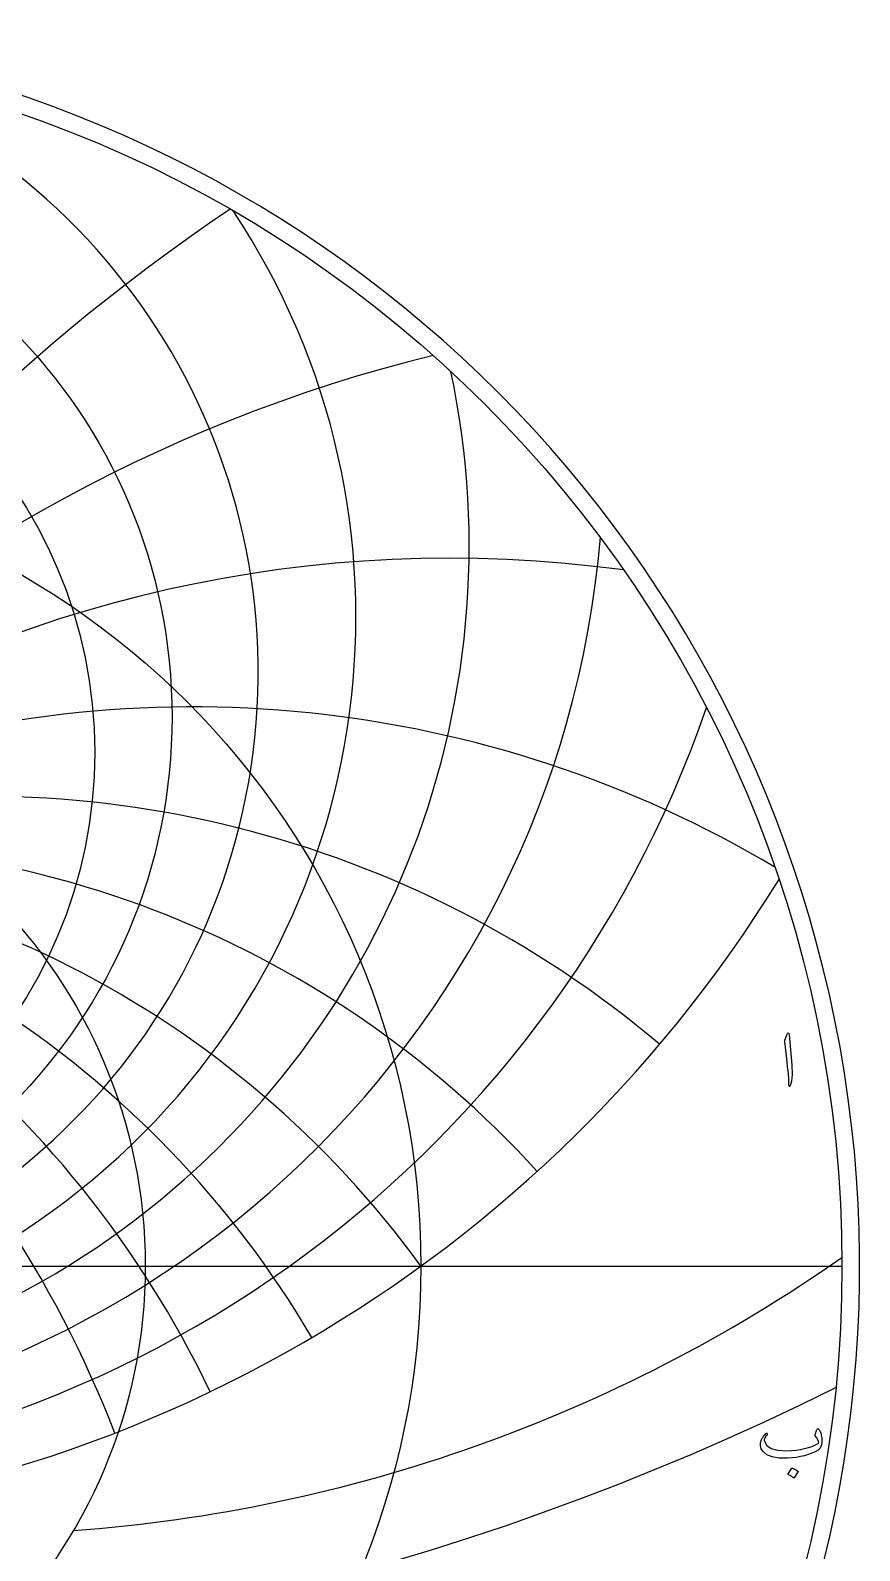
# Model space of a CAD drawing. Header units: millimetres. Extents: x -69 to 69, y -69 to 71.
# Drawn here: x 22.7 to 68.9, y -15.9 to 68.9 of the extents above; entities that cross this region are included whole.
import ezdxf

# ---------------------------------------------------------------- set-up
doc = ezdxf.new("R2010")
doc.units = ezdxf.units.MM
for name, color, linetype in [('CUT_OUTER', 1, 'Continuous'), ('ENGRAVE', 7, 'Continuous'), ('ENGRAVE_FINE', 8, 'Continuous'), ('TEXT', 5, 'Continuous')]:
    doc.layers.add(name, color=color, linetype=linetype)

msp = doc.modelspace()

# ---------------------------------------------------------------- linework, layer by layer
at = {"layer": 'CUT_OUTER'}
msp.add_arc((-0.0002, -0.0002), 68.9324, 142.382592, 87.802872, dxfattribs=at)
at = {"layer": 'ENGRAVE'}
msp.add_lwpolyline([(-67.95, 0), (67.95, 0)], dxfattribs=at)
for centre, radius in [((0, 0), 67.95), ((0, 30.6103), 30.6103), ((0, 28.6292), 26.2982), ((0, 0), 44.4794), ((0, 0), 29.1157)]:
    msp.add_circle(centre, radius, dxfattribs=at)
for centre, radius, start, end in [((0, 33.0806), 35.4116, 104.436571, 75.563429), ((0, 36.1828), 40.8577, 146.343028, 33.656972), ((0, 40.1254), 47.1702, 168.076059, 11.923941), ((0, 45.2239), 54.6783, 184.845211, 355.154789), ((0, 51.9772), 63.8954, 199.041634, 340.958366), ((0, -32.3161), 54.9795, 36, 144), ((0, -32.3161), 54.9795, 36, 144), ((0, 61.2206), 75.6728, 211.615649, 328.384351), ((18.9129, 70.5838), 85.5464, 274.154376, 304.973846)]:
    msp.add_arc(centre, radius, start, end, dxfattribs=at)
at = {"layer": 'ENGRAVE_FINE'}
for centre, radius, start, end in [((95.2273, -32.3161), 109.959, 123.930442, 170.048526), ((95.2273, -32.3161), 109.959, 123.930442, 170.048526), ((65.522, -32.3161), 85.5329, 103.763547, 166.510928), ((65.522, -32.3161), 85.5329, 103.763547, 166.510928), ((46.1333, -32.3161), 71.7706, 82.274651, 162.768996), ((46.1333, -32.3161), 71.7706, 82.274651, 162.768996), ((-31.7424, -32.3161), 63.4849, 21.249547, 120.755909), ((-31.7424, -32.3161), 63.4849, 21.249547, 120.755909), ((31.7424, -32.3161), 63.4849, 59.244091, 158.750453), ((31.7424, -32.3161), 63.4849, 59.244091, 158.750453), ((-20.0109, -32.3161), 58.508, 25.634518, 130.214249), ((-20.0109, -32.3161), 58.508, 25.634518, 130.214249), ((20.0109, -32.3161), 58.508, 49.785751, 154.365482), ((20.0109, -32.3161), 58.508, 49.785751, 154.365482), ((-9.6944, -32.3161), 55.8276, 30.500929, 137.66478), ((-9.6944, -32.3161), 55.8276, 30.500929, 137.66478), ((9.6944, -32.3161), 55.8276, 42.33522, 149.499071), ((9.6944, -32.3161), 55.8276, 42.33522, 149.499071), ((0, 129.0841), 151.7475, 243.541053, 296.458947)]:
    msp.add_arc(centre, radius, start, end, dxfattribs=at)
at = {"layer": 'TEXT'}
for points in [[(64.8821, 12.8887), (64.9231, 12.968), (64.9561, 12.9959), (64.981, 12.9723), (64.9979, 12.8973), (65.0965, 11.8471), (65.1551, 11.2025), (65.1683, 10.6876), (65.1359, 10.3024), (65.0579, 10.0468), (65.0437, 10.0259), (65.0311, 10.0147), (65.0201, 10.0131), (65.0107, 10.0211), (65.0032, 10.0337), (64.9979, 10.05), (64.9947, 10.0701), (64.9936, 10.094), (64.9936, 10.2796), (64.985, 10.4765), (64.9679, 10.6847), (64.9422, 10.9041), (64.9365, 10.9614), (64.9197, 11.1163), (64.8915, 11.3686), (64.8521, 11.7185), (64.7578, 12.4944), (64.7557, 12.5356), (64.7578, 12.5737), (64.7643, 12.6085), (64.775, 12.6401)], [(66.6483, -9.0866), (66.6771, -9.1227), (66.7035, -9.1626), (66.7275, -9.2063), (66.749, -9.2537), (66.7682, -9.3046), (66.7849, -9.3588), (66.7993, -9.4161), (66.8112, -9.4766), (66.8267, -9.5983), (66.8305, -9.7188), (66.8224, -9.8383), (66.8026, -9.9567), (66.7726, -10.0623), (66.734, -10.1475), (66.6869, -10.2123), (66.6312, -10.2568), (66.4543, -10.3503), (66.2668, -10.4336), (66.0686, -10.5067), (65.8596, -10.5697), (65.6399, -10.6219), (65.4095, -10.6629), (65.1684, -10.6926), (64.9166, -10.7111), (64.4445, -10.7063), (64.0571, -10.6404), (63.7544, -10.5134), (63.5363, -10.3253), (63.4469, -10.1783), (63.4056, -10.0199), (63.4126, -9.8504), (63.4678, -9.6695), (63.4864, -9.6305), (63.5079, -9.5908), (63.5325, -9.5502), (63.5599, -9.5088), (63.5903, -9.4666), (63.6237, -9.4236), (63.66, -9.3798), (63.6992, -9.3352), (63.7124, -9.3226), (63.726, -9.3148), (63.7402, -9.3119), (63.7549, -9.3137), (63.7649, -9.3175), (63.7732, -9.3245), (63.7799, -9.3346), (63.785, -9.348), (63.7874, -9.3606), (63.786, -9.3727), (63.7809, -9.3842), (63.7721, -9.3952), (63.7354, -9.4389), (63.7024, -9.4841), (63.6732, -9.531), (63.6478, -9.5795), (63.6304, -9.6259), (63.621, -9.6706), (63.6197, -9.7137), (63.6264, -9.7553), (63.7603, -9.9977), (64.0121, -10.1678), (64.3818, -10.2656), (64.8694, -10.2911), (65.1375, -10.2807), (65.3929, -10.2584), (65.6358, -10.2239), (65.866, -10.1775), (66.084, -10.1189), (66.2898, -10.0483), (66.4837, -9.9657), (66.6654, -9.871), (66.6478, -9.7826), (66.6076, -9.6845), (66.5449, -9.5768), (66.4597, -9.4595), (66.457, -9.4482), (66.4576, -9.4273), (66.4613, -9.3968), (66.4683, -9.3566), (66.4701, -9.3526), (66.4715, -9.3491), (66.4723, -9.3462), (66.4726, -9.3438), (66.4865, -9.2891), (66.5068, -9.228), (66.5336, -9.1605), (66.5669, -9.0866), (66.5816, -9.0641), (66.6001, -9.0566), (66.6223, -9.0641), (66.6483, -9.0866)], [(65.1523, -11.2684), (65.1577, -11.263), (65.1652, -11.2598), (65.1748, -11.2587), (65.1866, -11.2598), (65.2699, -11.2936), (65.3484, -11.3348), (65.4221, -11.3836), (65.491, -11.4398), (65.4977, -11.4484), (65.5006, -11.457), (65.4998, -11.4655), (65.4952, -11.4741), (65.2938, -11.7999), (65.2863, -11.8077), (65.2766, -11.8095), (65.2649, -11.8055), (65.2509, -11.7956), (65.2389, -11.787), (65.2198, -11.7742), (65.1939, -11.757), (65.1609, -11.7356), (65.1205, -11.7099), (65.072, -11.6799), (65.0154, -11.6456), (64.9509, -11.607), (64.9423, -11.6006), (64.938, -11.5941), (64.938, -11.5877), (64.9423, -11.5813)]]:
    msp.add_lwpolyline(points, close=True, dxfattribs=at)

doc.saveas('drawing.dxf')
